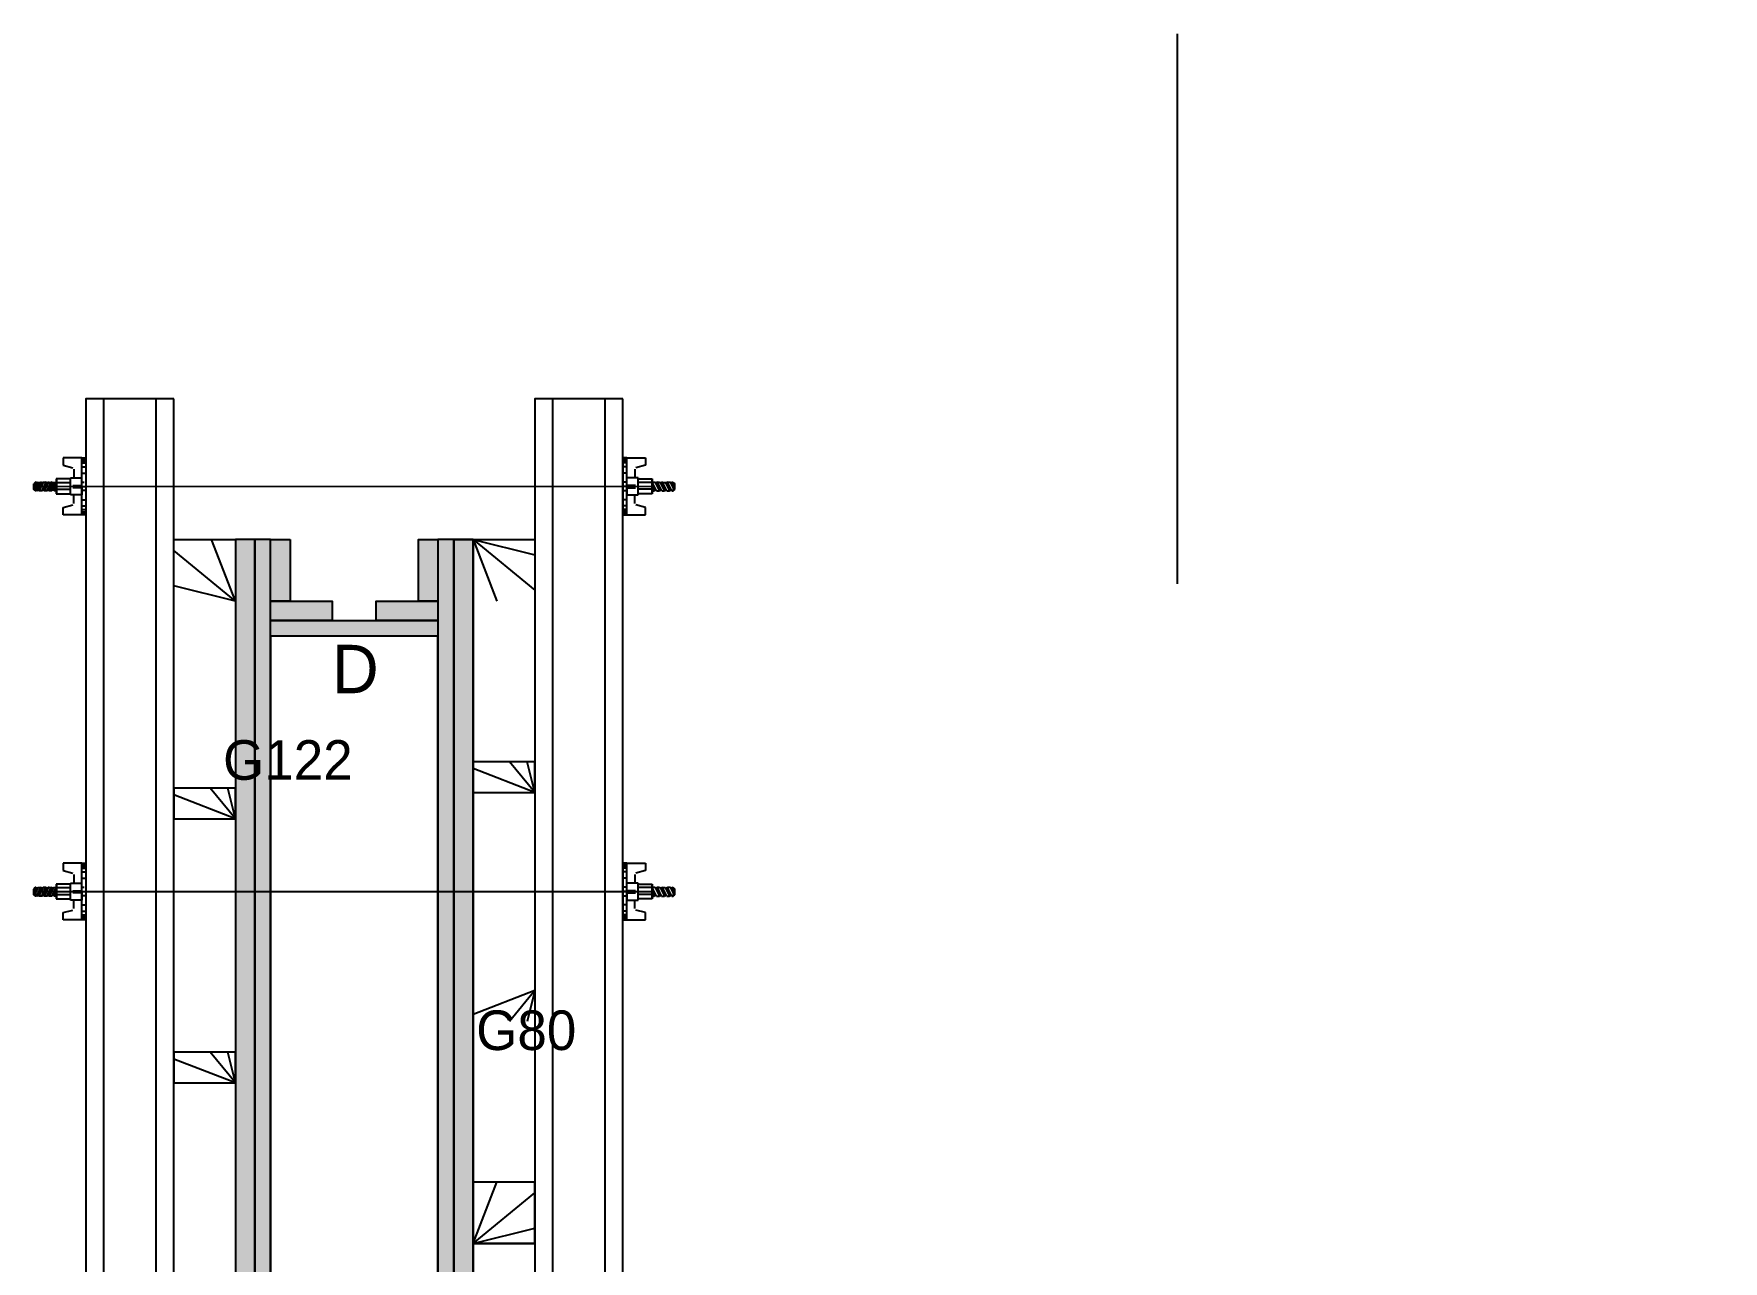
# Model space of a CAD drawing. Header units: metres. Extents: x 16531 to 21165, y 1680 to 2350.
# Drawn here: x 16531.3 to 16915.1, y 2071.5 to 2350.4 of the extents above; entities that cross this region are included whole.
import ezdxf

# ---------------------------------------------------------------- set-up
doc = ezdxf.new("R2010")
doc.units = ezdxf.units.M
for name, color, linetype in [('CHAPA', 7, 'Continuous'), ('CONCRETO', 7, 'Continuous'), ('Hachura', 7, 'Continuous'), ('Madeira', 7, 'Continuous'), ('Perfil Metálico', 7, 'Continuous'), ('SARRAFO', 7, 'Continuous'), ('TEXTO_GERAL', 7, 'Continuous')]:
    doc.layers.add(name, color=color, linetype=linetype)

msp = doc.modelspace()

# ---------------------------------------------------------------- hatches: boundary and pattern name
at = {"layer": 'Hachura'}
h = msp.add_hatch(color=7, dxfattribs=at)
h.dxf.hatch_style = 1
h.paths.add_polyline_path([(16581.53, 2235.51), (16577.13, 2235.51), (16577.13, 2235.51), (16577.13, 1755.51), (16577.13, 1755.51), (16581.53, 1755.51), (16581.53, 1755.51), (16581.53, 2235.51)])
h = msp.add_hatch(color=7, dxfattribs=at)
h.dxf.hatch_style = 1
h.paths.add_polyline_path([(16581.53, 1755.51), (16585.13, 1755.51), (16585.13, 1755.51), (16585.13, 2235.51), (16585.13, 2235.51), (16581.53, 2235.51), (16581.53, 2235.51), (16581.53, 1755.51)])
h = msp.add_hatch(color=7, dxfattribs=at)
h.dxf.hatch_style = 1
h.paths.add_polyline_path([(16585.13, 2221.51), (16589.53, 2221.51), (16589.53, 2221.51), (16589.53, 2235.51), (16589.53, 2235.51), (16585.13, 2235.51), (16585.13, 2235.51), (16585.13, 2221.51)])
h = msp.add_hatch(color=7, dxfattribs=at)
h.dxf.hatch_style = 1
h.paths.add_polyline_path([(16618.73, 2221.51), (16623.13, 2221.51), (16623.13, 2221.51), (16623.13, 2235.51), (16623.13, 2235.51), (16618.73, 2235.51), (16618.73, 2235.51), (16618.73, 2221.51)])
h = msp.add_hatch(color=7, dxfattribs=at)
h.dxf.hatch_style = 1
h.paths.add_polyline_path([(16626.73, 2235.51), (16623.13, 2235.51), (16623.13, 2235.51), (16623.13, 1815.51), (16623.13, 1815.51), (16626.73, 1815.51), (16626.73, 1815.51), (16626.73, 2235.51)])
h = msp.add_hatch(color=7, dxfattribs=at)
h.dxf.hatch_style = 1
h.paths.add_polyline_path([(16631.13, 2235.51), (16626.73, 2235.51), (16626.73, 2235.51), (16626.73, 1815.51), (16626.73, 1815.51), (16631.13, 1815.51), (16631.13, 1815.51), (16631.13, 2235.51)])
h = msp.add_hatch(color=7, dxfattribs=at)
h.dxf.hatch_style = 1
h.paths.add_polyline_path([(16585.13, 2221.51), (16585.13, 2217.11), (16585.13, 2217.11), (16599.13, 2217.11), (16599.13, 2217.11), (16599.13, 2221.51), (16599.13, 2221.51), (16585.13, 2221.51)])
h = msp.add_hatch(color=7, dxfattribs=at)
h.dxf.hatch_style = 1
h.paths.add_polyline_path([(16609.13, 2221.51), (16609.13, 2217.11), (16609.13, 2217.11), (16623.13, 2217.11), (16623.13, 2217.11), (16623.13, 2221.51), (16623.13, 2221.51), (16609.13, 2221.51)])
h = msp.add_hatch(color=7, dxfattribs=at)
h.dxf.hatch_style = 1
h.paths.add_polyline_path([(16585.13, 2213.51), (16585.13, 2217.11), (16585.13, 2217.11), (16623.13, 2217.11), (16623.13, 2217.11), (16623.13, 2213.51), (16623.13, 2213.51), (16585.13, 2213.51)])

# ---------------------------------------------------------------- linework, layer by layer
at = {"layer": 'CHAPA', "color": 7, "lineweight": 25}
for points in [[(16581.53, 1755.51), (16585.13, 1755.51), (16585.13, 2235.51), (16581.53, 2235.51)], [(16623.13, 2235.51), (16623.13, 1815.51), (16626.73, 1815.51), (16626.73, 2235.51)], [(16585.13, 2213.51), (16585.13, 2217.11), (16623.13, 2217.11), (16623.13, 2213.51)]]:
    msp.add_lwpolyline(points, close=True, dxfattribs=at)
at = {"layer": 'CONCRETO', "color": 7, "lineweight": 25}
msp.add_lwpolyline([(16915.13, 1777.51), (16915.13, 1815.51), (16623.13, 1815.51), (16623.13, 2213.51), (16585.13, 2213.51), (16585.13, 1777.51)], close=True, dxfattribs=at)
at = {"layer": 'Defpoints', "color": 7, "lineweight": 25}
msp.add_line((16791.18, 2225.43), (16791.18, 2350.43), dxfattribs=at)
at = {"layer": 'Hachura', "color": 7, "lineweight": 25}
for p, q in [((16542.22, 2254.04), (16537.97, 2254.04)), ((16537.97, 2254.04), (16537.97, 2252.37)), ((16542.2, 2253.91), (16543.13, 2253.91)), ((16542.2, 2253.7), (16543.13, 2253.7)), ((16542.2, 2253.36), (16543.13, 2253.36)), ((16542.22, 2241.15), (16542.22, 2254.04)), ((16542.22, 2254.04), (16543.13, 2254.04)), ((16543.13, 2254.04), (16543.13, 2241.15)), ((16543.13, 2253.09), (16543.13, 2245.28)), ((16666.05, 2253.91), (16665.12, 2253.91)), ((16666.05, 2253.7), (16665.12, 2253.7)), ((16666.05, 2253.36), (16665.12, 2253.36)), ((16665.13, 2254.05), (16665.13, 2241.15)), ((16666.03, 2254.05), (16665.13, 2254.05)), ((16665.13, 2253.09), (16665.13, 2245.28)), ((16666.03, 2241.15), (16666.03, 2254.05)), ((16666.03, 2254.05), (16670.28, 2254.05)), ((16670.28, 2254.05), (16670.28, 2252.37)), ((16536.42, 2249.27), (16536.42, 2245.92)), ((16539.64, 2249.27), (16536.42, 2249.27)), ((16536.49, 2249.27), (16536.49, 2245.92)), ((16537.97, 2252.37), (16540.18, 2251.79)), ((16539.64, 2245.66), (16539.64, 2249.53)), ((16539.64, 2249.53), (16542.22, 2249.53)), ((16539.64, 2249.53), (16539.64, 2249.27)), ((16539.64, 2249.53), (16539.64, 2249.27)), ((16540.42, 2251.47), (16540.42, 2249.53)), ((16542.2, 2252.9), (16543.13, 2252.9)), ((16542.2, 2252.05), (16543.13, 2252.05)), ((16542.2, 2250.62), (16543.13, 2250.62)), ((16666.05, 2252.9), (16665.12, 2252.9)), ((16666.05, 2252.05), (16665.12, 2252.05)), ((16666.05, 2250.62), (16665.13, 2250.62)), ((16668.61, 2249.53), (16666.03, 2249.53)), ((16667.83, 2251.47), (16667.83, 2249.53)), ((16670.28, 2252.37), (16668.07, 2251.79)), ((16668.61, 2245.66), (16668.61, 2249.53)), ((16668.61, 2249.53), (16668.61, 2249.27)), ((16668.61, 2249.53), (16668.61, 2249.27)), ((16668.61, 2249.27), (16671.83, 2249.27)), ((16671.76, 2249.27), (16671.76, 2245.92)), ((16671.83, 2249.27), (16671.83, 2245.92)), ((16531.65, 2248.5), (16531.32, 2248.17)), ((16531.32, 2246.88), (16531.32, 2248.17)), ((16531.65, 2246.56), (16531.32, 2246.88)), ((16531.65, 2247.98), (16531.98, 2248.66)), ((16532.21, 2248.6), (16531.65, 2247.47)), ((16531.65, 2248.24), (16531.77, 2248.5)), ((16531.77, 2248.5), (16531.65, 2248.5)), ((16532.29, 2248.5), (16531.65, 2247.21)), ((16531.65, 2248.5), (16531.65, 2246.56)), ((16531.97, 2246.56), (16531.65, 2246.56)), ((16531.65, 2246.56), (16531.65, 2246.56)), ((16531.97, 2246.56), (16532.94, 2248.5)), ((16531.97, 2246.56), (16532.94, 2248.5)), ((16532.06, 2246.49), (16533.14, 2248.66)), ((16532.29, 2248.5), (16532.94, 2248.5)), ((16533.37, 2248.6), (16532.3, 2246.46)), ((16532.32, 2247.6), (16672.13, 2247.59)), ((16533.45, 2248.5), (16532.48, 2246.56)), ((16533.13, 2246.56), (16532.48, 2246.56)), ((16533.13, 2246.56), (16534.1, 2248.5)), ((16533.22, 2246.49), (16534.3, 2248.66)), ((16534.1, 2248.5), (16533.45, 2248.5)), ((16534.53, 2248.6), (16533.46, 2246.46)), ((16534.61, 2248.5), (16533.64, 2246.56)), ((16534.29, 2246.56), (16533.64, 2246.56)), ((16533.86, 2246.56), (16533.64, 2246.56)), ((16534.29, 2246.56), (16535.26, 2248.5)), ((16534.38, 2246.49), (16535.47, 2248.66)), ((16534.82, 2248.5), (16534.61, 2248.5)), ((16535.69, 2248.6), (16534.62, 2246.46)), ((16535.77, 2248.5), (16534.81, 2246.56)), ((16535.45, 2246.56), (16534.81, 2246.56)), ((16534.82, 2248.5), (16535.26, 2248.5)), ((16535.45, 2246.56), (16536.42, 2248.5)), ((16535.77, 2248.5), (16536.42, 2248.5)), ((16536.42, 2247.72), (16535.78, 2246.46)), ((16536.42, 2247.47), (16535.97, 2246.56)), ((16536.42, 2246.56), (16535.97, 2246.56)), ((16536.42, 2248.5), (16539.64, 2248.5)), ((16536.42, 2246.95), (16539.64, 2246.95)), ((16536.42, 2245.92), (16539.64, 2245.92)), ((16542.22, 2245.66), (16539.64, 2245.66)), ((16540.22, 2247.8), (16542.22, 2247.8)), ((16542.22, 2247.28), (16540.22, 2247.28)), ((16540.42, 2243.72), (16540.42, 2245.66)), ((16542.22, 2247.6), (16542.22, 2245.66)), ((16542.22, 2247.59), (16543.13, 2247.59)), ((16542.22, 2246.31), (16542.22, 2246.95)), ((16542.22, 2241.15), (16542.22, 2246.31)), ((16542.54, 2246.64), (16542.33, 2246.64)), ((16542.35, 2248.57), (16542.78, 2248.57)), ((16542.98, 2246.64), (16542.54, 2246.64)), ((16666.03, 2247.59), (16665.13, 2247.59)), ((16665.28, 2246.64), (16665.71, 2246.64)), ((16665.9, 2248.57), (16665.47, 2248.57)), ((16665.71, 2246.64), (16665.92, 2246.64)), ((16668.03, 2247.8), (16666.03, 2247.8)), ((16666.03, 2247.6), (16666.03, 2245.66)), ((16666.03, 2247.28), (16668.03, 2247.28)), ((16666.03, 2246.31), (16666.03, 2246.95)), ((16666.03, 2241.15), (16666.03, 2246.31)), ((16666.03, 2245.66), (16668.61, 2245.66)), ((16667.83, 2243.72), (16667.83, 2245.66)), ((16671.83, 2248.5), (16668.61, 2248.5)), ((16671.83, 2246.95), (16668.61, 2246.95)), ((16671.83, 2245.92), (16668.61, 2245.92)), ((16672.48, 2248.5), (16671.83, 2248.5)), ((16672.8, 2246.56), (16671.83, 2248.5)), ((16671.83, 2247.73), (16672.47, 2246.46)), ((16671.83, 2247.47), (16672.28, 2246.56)), ((16671.83, 2246.56), (16672.28, 2246.56)), ((16672.48, 2248.5), (16673.44, 2246.56)), ((16672.56, 2248.6), (16673.63, 2246.46)), ((16673.87, 2246.49), (16672.79, 2248.66)), ((16672.8, 2246.56), (16673.44, 2246.56)), ((16673.43, 2248.5), (16672.99, 2248.5)), ((16673.96, 2246.56), (16672.99, 2248.5)), ((16673.43, 2248.5), (16673.64, 2248.5)), ((16673.64, 2248.5), (16674.61, 2246.56)), ((16673.72, 2248.6), (16674.79, 2246.46)), ((16675.03, 2246.49), (16673.95, 2248.66)), ((16673.96, 2246.56), (16674.61, 2246.56)), ((16674.15, 2248.5), (16674.8, 2248.5)), ((16675.12, 2246.56), (16674.15, 2248.5)), ((16674.39, 2246.56), (16674.61, 2246.56)), ((16674.8, 2248.5), (16675.77, 2246.56)), ((16674.88, 2248.6), (16675.95, 2246.46)), ((16676.19, 2246.49), (16675.11, 2248.66)), ((16675.12, 2246.56), (16675.77, 2246.56)), ((16676.28, 2246.56), (16675.32, 2248.5)), ((16675.96, 2248.5), (16675.32, 2248.5)), ((16676.28, 2246.56), (16675.32, 2248.5)), ((16675.96, 2248.5), (16676.6, 2247.21)), ((16676.04, 2248.6), (16676.6, 2247.47)), ((16676.6, 2247.98), (16676.27, 2248.66)), ((16676.28, 2246.56), (16676.6, 2246.56)), ((16676.6, 2248.24), (16676.48, 2248.5)), ((16676.48, 2248.5), (16676.6, 2248.5)), ((16676.6, 2248.5), (16676.93, 2248.17)), ((16676.6, 2248.5), (16676.6, 2246.56)), ((16676.6, 2246.56), (16676.93, 2246.88)), ((16676.6, 2246.56), (16676.6, 2246.56)), ((16676.93, 2246.88), (16676.93, 2248.17)), ((16537.97, 2242.82), (16540.18, 2243.4)), ((16537.97, 2241.15), (16537.97, 2242.82)), ((16542.2, 2244.56), (16543.13, 2244.56)), ((16542.2, 2243.14), (16543.13, 2243.14)), ((16542.2, 2242.3), (16543.13, 2242.3)), ((16542.2, 2241.83), (16543.13, 2241.83)), ((16542.2, 2241.5), (16543.13, 2241.5)), ((16666.05, 2244.56), (16665.12, 2244.56)), ((16666.05, 2243.14), (16665.12, 2243.14)), ((16666.05, 2242.3), (16665.12, 2242.3)), ((16666.05, 2241.84), (16665.12, 2241.84)), ((16666.05, 2241.5), (16665.12, 2241.5)), ((16670.28, 2242.82), (16668.07, 2243.41)), ((16670.28, 2241.15), (16670.28, 2242.82)), ((16543.13, 2241.15), (16537.99, 2241.15)), ((16542.2, 2241.29), (16543.13, 2241.29)), ((16666.05, 2241.29), (16665.12, 2241.29)), ((16665.13, 2241.15), (16670.26, 2241.15)), ((16542.21, 2161.96), (16537.96, 2161.96)), ((16537.96, 2161.96), (16537.96, 2160.28)), ((16542.2, 2161.82), (16543.12, 2161.82)), ((16542.2, 2161.61), (16543.12, 2161.61)), ((16542.2, 2161.27), (16543.12, 2161.27)), ((16542.21, 2149.06), (16542.21, 2161.96)), ((16542.21, 2161.96), (16543.12, 2161.96)), ((16543.12, 2161.96), (16543.12, 2149.06)), ((16543.12, 2161.01), (16543.12, 2153.19)), ((16666.04, 2161.82), (16665.11, 2161.82)), ((16666.04, 2161.61), (16665.11, 2161.61)), ((16666.04, 2161.27), (16665.11, 2161.27)), ((16665.12, 2161.96), (16665.12, 2149.06)), ((16666.02, 2161.96), (16665.12, 2161.96)), ((16665.12, 2161.01), (16665.12, 2153.19)), ((16666.02, 2149.06), (16666.02, 2161.96)), ((16666.02, 2161.96), (16670.28, 2161.96)), ((16670.28, 2161.96), (16670.28, 2160.28)), ((16536.41, 2157.19), (16536.41, 2153.83)), ((16539.63, 2157.19), (16536.41, 2157.19)), ((16536.48, 2157.19), (16536.48, 2153.83)), ((16537.96, 2160.28), (16540.17, 2159.7)), ((16539.63, 2153.57), (16539.63, 2157.44)), ((16539.63, 2157.44), (16542.21, 2157.44)), ((16539.63, 2157.44), (16539.63, 2157.19)), ((16539.63, 2157.44), (16539.63, 2157.19)), ((16540.41, 2159.39), (16540.41, 2157.44)), ((16542.2, 2160.81), (16543.12, 2160.81)), ((16542.2, 2159.97), (16543.12, 2159.97)), ((16542.2, 2158.54), (16543.12, 2158.54)), ((16666.04, 2160.81), (16665.11, 2160.81)), ((16666.04, 2159.97), (16665.11, 2159.97)), ((16666.04, 2158.54), (16665.12, 2158.54)), ((16668.6, 2157.45), (16666.02, 2157.45)), ((16667.83, 2159.39), (16667.83, 2157.44)), ((16670.28, 2160.28), (16668.07, 2159.7)), ((16668.6, 2153.58), (16668.6, 2157.45)), ((16668.6, 2157.45), (16668.6, 2157.19)), ((16668.6, 2157.45), (16668.6, 2157.19)), ((16668.6, 2157.19), (16671.82, 2157.19)), ((16671.76, 2157.19), (16671.76, 2153.83)), ((16671.82, 2157.19), (16671.82, 2153.83)), ((16531.64, 2156.41), (16531.32, 2156.09)), ((16531.32, 2154.8), (16531.32, 2156.09)), ((16531.64, 2154.48), (16531.32, 2154.8)), ((16531.64, 2155.9), (16531.97, 2156.57)), ((16532.2, 2156.51), (16531.64, 2155.38)), ((16531.64, 2156.15), (16531.77, 2156.41)), ((16531.77, 2156.41), (16531.64, 2156.41)), ((16532.28, 2156.41), (16531.64, 2155.12)), ((16531.64, 2156.41), (16531.64, 2154.48)), ((16531.96, 2154.48), (16531.64, 2154.48)), ((16531.64, 2154.48), (16531.64, 2154.48)), ((16531.96, 2154.48), (16532.93, 2156.41)), ((16531.96, 2154.48), (16532.93, 2156.41)), ((16532.05, 2154.41), (16533.14, 2156.57)), ((16532.28, 2156.41), (16532.93, 2156.41)), ((16533.36, 2156.51), (16532.29, 2154.37)), ((16532.32, 2155.5), (16672.12, 2155.5)), ((16533.44, 2156.41), (16532.48, 2154.48)), ((16533.12, 2154.48), (16532.48, 2154.48)), ((16533.12, 2154.48), (16534.09, 2156.41)), ((16533.21, 2154.41), (16534.3, 2156.57)), ((16534.09, 2156.41), (16533.44, 2156.41)), ((16534.52, 2156.51), (16533.45, 2154.37)), ((16534.6, 2156.41), (16533.64, 2154.48)), ((16534.28, 2154.48), (16533.64, 2154.48)), ((16533.85, 2154.48), (16533.64, 2154.48)), ((16534.28, 2154.48), (16535.25, 2156.41)), ((16534.37, 2154.41), (16535.46, 2156.57)), ((16534.82, 2156.41), (16534.6, 2156.41)), ((16535.69, 2156.51), (16534.62, 2154.37)), ((16535.76, 2156.41), (16534.8, 2154.48)), ((16535.44, 2154.48), (16534.8, 2154.48)), ((16534.82, 2156.41), (16535.25, 2156.41)), ((16535.44, 2154.48), (16536.41, 2156.41)), ((16535.76, 2156.41), (16536.41, 2156.41)), ((16536.41, 2155.64), (16535.78, 2154.37)), ((16536.41, 2155.38), (16535.96, 2154.48)), ((16536.41, 2154.48), (16535.96, 2154.48)), ((16536.41, 2156.41), (16539.63, 2156.41)), ((16536.41, 2154.86), (16539.63, 2154.86)), ((16536.41, 2153.83), (16539.63, 2153.83)), ((16542.21, 2153.57), (16539.63, 2153.57)), ((16540.21, 2155.71), (16542.21, 2155.71)), ((16542.21, 2155.2), (16540.21, 2155.2)), ((16540.41, 2151.63), (16540.41, 2153.57)), ((16542.21, 2155.51), (16542.21, 2153.57)), ((16542.21, 2155.5), (16543.12, 2155.5)), ((16542.21, 2154.22), (16542.21, 2154.86)), ((16542.21, 2149.06), (16542.21, 2154.22)), ((16542.53, 2154.55), (16542.32, 2154.55)), ((16542.34, 2156.48), (16542.77, 2156.48)), ((16542.97, 2154.55), (16542.53, 2154.55)), ((16666.02, 2155.5), (16665.12, 2155.5)), ((16665.27, 2154.55), (16665.7, 2154.55)), ((16665.89, 2156.49), (16665.46, 2156.49)), ((16665.7, 2154.55), (16665.91, 2154.55)), ((16668.02, 2155.71), (16666.02, 2155.71)), ((16666.02, 2155.51), (16666.02, 2153.58)), ((16666.02, 2155.2), (16668.02, 2155.2)), ((16666.02, 2154.22), (16666.02, 2154.87)), ((16666.02, 2149.06), (16666.02, 2154.22)), ((16666.02, 2153.58), (16668.6, 2153.58)), ((16667.83, 2151.63), (16667.83, 2153.58)), ((16671.82, 2156.41), (16668.6, 2156.41)), ((16671.82, 2154.87), (16668.6, 2154.87)), ((16671.82, 2153.83), (16668.6, 2153.83)), ((16672.47, 2156.41), (16671.82, 2156.41)), ((16672.79, 2154.48), (16671.82, 2156.41)), ((16671.82, 2155.64), (16672.46, 2154.37)), ((16671.82, 2155.38), (16672.28, 2154.48)), ((16671.82, 2154.48), (16672.28, 2154.48)), ((16672.47, 2156.41), (16673.44, 2154.48)), ((16672.55, 2156.51), (16673.62, 2154.37)), ((16673.86, 2154.41), (16672.78, 2156.57)), ((16672.79, 2154.48), (16673.44, 2154.48)), ((16673.42, 2156.41), (16672.98, 2156.41)), ((16673.95, 2154.48), (16672.98, 2156.41)), ((16673.42, 2156.41), (16673.63, 2156.41)), ((16673.63, 2156.41), (16674.6, 2154.48)), ((16673.71, 2156.51), (16674.78, 2154.37)), ((16675.02, 2154.41), (16673.94, 2156.57)), ((16673.95, 2154.48), (16674.6, 2154.48)), ((16674.15, 2156.41), (16674.79, 2156.41)), ((16675.11, 2154.48), (16674.15, 2156.41)), ((16674.39, 2154.48), (16674.6, 2154.48)), ((16674.79, 2156.41), (16675.76, 2154.48)), ((16674.87, 2156.51), (16675.94, 2154.37)), ((16676.18, 2154.41), (16675.1, 2156.57)), ((16675.11, 2154.48), (16675.76, 2154.48)), ((16676.27, 2154.48), (16675.31, 2156.41)), ((16675.95, 2156.41), (16675.31, 2156.41)), ((16676.27, 2154.48), (16675.31, 2156.41)), ((16675.95, 2156.41), (16676.6, 2155.12)), ((16676.03, 2156.51), (16676.6, 2155.38)), ((16676.6, 2155.9), (16676.26, 2156.57)), ((16676.27, 2154.48), (16676.6, 2154.48)), ((16676.6, 2156.16), (16676.47, 2156.41)), ((16676.47, 2156.41), (16676.6, 2156.41)), ((16676.59, 2156.41), (16676.92, 2156.09)), ((16676.59, 2156.41), (16676.59, 2154.48)), ((16676.59, 2154.48), (16676.92, 2154.8)), ((16676.59, 2154.48), (16676.59, 2154.48)), ((16676.92, 2154.8), (16676.92, 2156.09)), ((16537.96, 2150.74), (16540.17, 2151.32)), ((16537.96, 2149.06), (16537.96, 2150.74)), ((16542.2, 2152.47), (16543.12, 2152.47)), ((16542.2, 2151.05), (16543.12, 2151.05)), ((16542.2, 2150.21), (16543.12, 2150.21)), ((16542.2, 2149.75), (16543.12, 2149.75)), ((16542.2, 2149.41), (16543.12, 2149.41)), ((16666.04, 2152.47), (16665.11, 2152.47)), ((16666.04, 2151.06), (16665.11, 2151.06)), ((16666.04, 2150.21), (16665.11, 2150.21)), ((16666.04, 2149.75), (16665.11, 2149.75)), ((16666.04, 2149.41), (16665.11, 2149.41)), ((16670.28, 2150.74), (16668.07, 2151.32)), ((16670.28, 2149.06), (16670.28, 2150.74)), ((16543.12, 2149.06), (16537.98, 2149.06)), ((16542.2, 2149.2), (16543.12, 2149.2)), ((16666.04, 2149.2), (16665.11, 2149.2)), ((16665.12, 2149.06), (16670.25, 2149.06))]:
    msp.add_line(p, q, dxfattribs=at)
at = {"layer": 'Madeira', "color": 7, "lineweight": 25}
for p, q in [((16577.11, 2221.51), (16571.7, 2235.52)), ((16631.13, 2235.51), (16645.13, 2224)), ((16631.13, 2235.51), (16645.13, 2232.03)), ((16631.13, 2235.51), (16636.55, 2221.51)), ((16577.11, 2221.51), (16563.12, 2233.04)), ((16577.11, 2221.51), (16563.11, 2225.01)), ((16645.13, 2178.01), (16639.37, 2185.01)), ((16645.13, 2178.01), (16643.38, 2185.01)), ((16645.13, 2178.01), (16631.13, 2183.44)), ((16577.12, 2172.02), (16563.13, 2177.46)), ((16577.12, 2172.02), (16571.37, 2179.02)), ((16577.12, 2172.02), (16575.39, 2179.02)), ((16645.13, 2133.01), (16631.13, 2127.58)), ((16645.13, 2133.01), (16639.37, 2126.01)), ((16645.13, 2133.01), (16643.38, 2126.01)), ((16577.12, 2112.02), (16571.37, 2119.02)), ((16577.12, 2112.02), (16575.39, 2119.02)), ((16577.12, 2112.02), (16563.13, 2117.46)), ((16631.13, 2075.51), (16636.55, 2089.51)), ((16631.13, 2075.51), (16645.13, 2087.03)), ((16631.13, 2075.51), (16645.13, 2078.99))]:
    msp.add_line(p, q, dxfattribs=at)
for points in [[(16577.12, 1995.52), (16563.12, 1995.53), (16563.13, 2235.53), (16577.13, 2235.51)], [(16631.13, 2235.51), (16645.13, 2235.51), (16645.13, 2075.51), (16631.13, 2075.51)], [(16645.13, 2178.01), (16645.13, 2185.01), (16631.13, 2185.01), (16631.13, 2178.01)], [(16577.12, 2172.02), (16577.13, 2179.02), (16563.13, 2179.03), (16563.12, 2172.03)], [(16577.12, 2112.02), (16577.13, 2119.02), (16563.13, 2119.03), (16563.12, 2112.03)], [(16631.13, 2075.51), (16645.13, 2075.51), (16645.13, 2089.51), (16631.13, 2089.51)]]:
    msp.add_lwpolyline(points, close=True, dxfattribs=at)
at = {"layer": 'Perfil Metálico', "color": 7, "lineweight": 25}
for points in [[(16563.13, 2267.45), (16543.13, 2267.45), (16543.13, 1717.19), (16563.13, 1717.19)], [(16547.13, 1717.19), (16559.13, 1717.19), (16559.13, 2267.45), (16547.13, 2267.45)], [(16665.13, 2267.45), (16645.13, 2267.45), (16645.13, 1823.51), (16665.13, 1823.51)], [(16649.13, 1823.51), (16661.13, 1823.51), (16661.13, 2267.45), (16649.13, 2267.45)]]:
    msp.add_lwpolyline(points, close=True, dxfattribs=at)
at = {"layer": 'SARRAFO', "color": 7, "lineweight": 25}
for points in [[(16581.53, 1755.51), (16581.53, 2235.51), (16577.13, 2235.51), (16577.13, 1755.51)], [(16581.53, 1755.51), (16581.53, 2235.51), (16577.13, 2235.51), (16577.13, 1755.51)], [(16589.53, 2235.51), (16589.53, 2221.51), (16585.13, 2221.51), (16585.13, 2235.51)], [(16623.13, 2235.51), (16623.13, 2221.51), (16618.73, 2221.51), (16618.73, 2235.51)], [(16631.13, 1815.51), (16631.13, 2235.51), (16626.73, 2235.51), (16626.73, 1815.51)], [(16631.13, 1815.51), (16626.73, 1815.51), (16626.73, 2235.51), (16631.13, 2235.51)], [(16599.13, 2217.11), (16585.13, 2217.11), (16585.13, 2221.51), (16599.13, 2221.51)], [(16623.13, 2217.11), (16609.13, 2217.11), (16609.13, 2221.51), (16623.13, 2221.51)]]:
    msp.add_lwpolyline(points, close=True, dxfattribs=at)

# ---------------------------------------------------------------- texts
at = {"layer": 'TEXTO_GERAL', "color": 7, "lineweight": 25}
for s, height, p in [('D', 11, (16599.05, 2200.58)), ('G122', 9, (16574.32, 2180.91)), ('G80', 9, (16631.82, 2119.5))]:
    msp.add_text(s, height=height, dxfattribs=at).set_placement(p)

doc.saveas('drawing.dxf')
